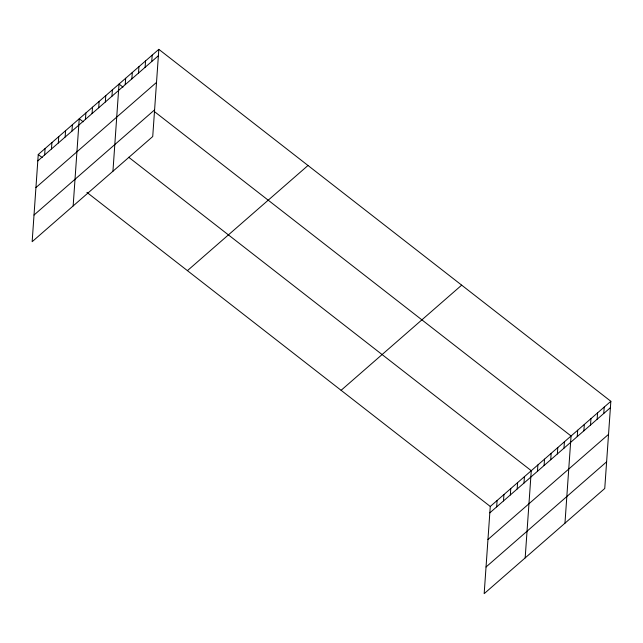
<?xml version="1.0" encoding="UTF-8"?>
<svg xmlns="http://www.w3.org/2000/svg" width="643" height="643" viewBox="0 0 643 643"><rect width="100%" height="100%" fill="white"/><g stroke="black" fill="none" stroke-linecap="round" stroke-linejoin="round"><path stroke-width="0.96" d="M158.829 49.342L38.25 154.505L32.15 241.704L152.729 136.541L158.829 49.342L610.85 401.296L604.75 488.495L484.171 593.658L490.271 506.459L610.85 401.296M44.632 154.939L45.082 148.541M51.464 148.975L51.914 142.585M58.296 143.019L58.746 136.621M65.136 137.055L65.578 130.666M71.968 131.1L72.41 124.702M73.149 205.953L79.242 118.746L83.172 121.8M85.431 119.357L85.881 112.959M92.062 113.57L92.512 107.18M98.692 107.791L99.143 101.393M105.323 102.004L105.773 95.614M111.954 96.217L112.404 89.827M112.943 171.247L119.035 84.04L122.966 87.102M125.224 84.651L125.666 78.261M131.855 78.872L132.297 72.474M138.486 73.085L138.936 66.687M145.117 67.298L145.567 60.908M151.748 61.519L152.198 55.121M496.653 506.893L497.103 500.495M503.485 500.929L503.935 494.539M510.325 494.973L510.767 488.576M517.157 489.01L517.599 482.62M523.989 483.054L524.431 476.664M525.17 557.907L531.271 470.7L128.704 157.254M537.452 471.311L537.902 464.913M544.082 465.524L544.533 459.134M550.713 459.745L551.164 453.347M557.344 453.958L557.794 447.568M563.983 448.171L564.425 441.781M564.964 523.201L571.056 435.994L154.368 111.552M577.245 436.605L577.687 430.215M583.876 430.826L584.326 424.428M590.507 425.039L590.957 418.641M597.138 419.252L597.588 412.862M603.769 413.473L604.219 407.075M37.8 160.895L158.379 55.732M35.936 187.563L156.514 82.4M34.015 215.035L154.593 109.873M187.418 270.647L307.997 165.484M341.103 390.309L461.682 285.146M489.821 512.849L610.4 407.686M487.957 539.517L608.535 434.355M486.036 566.997L606.614 461.827M38.25 154.505L42.173 157.559M86.926 192.402L490.271 506.459"/></g></svg>
